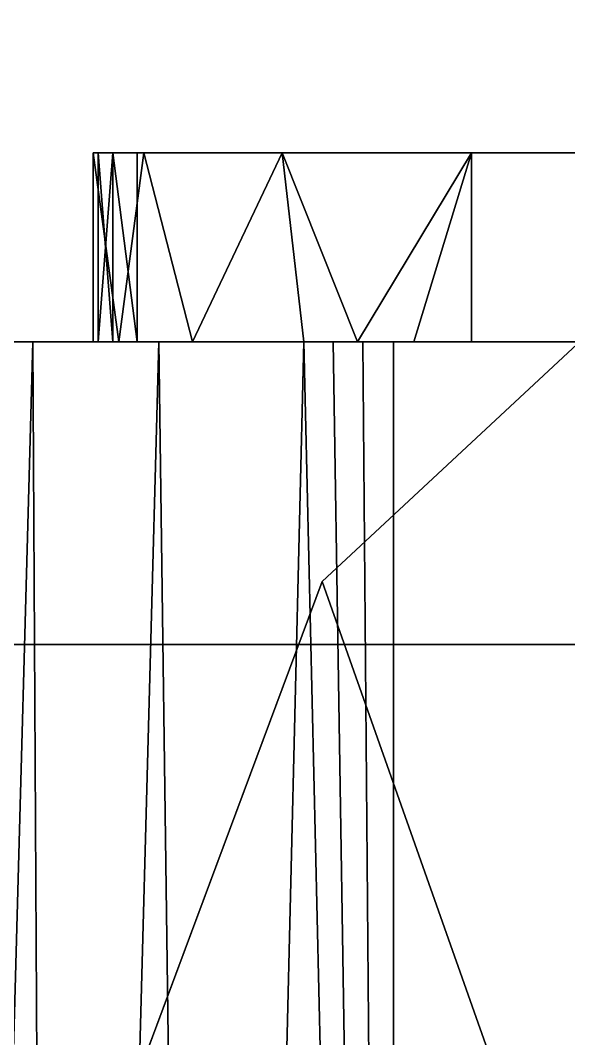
# Model space of a CAD drawing. Extents: x -80 to 3098, y -1530 to 80.
# Drawn here: x 25.798 to 27.247, y -563.041 to -560.35 of the extents above; entities that cross this region are included whole.
import ezdxf

# ---------------------------------------------------------------- set-up
doc = ezdxf.new("R2010")
doc.units = 0

# ---------------------------------------------------------------- blocks, each defined once
blk = doc.blocks.new('Kogan.alacena 2p torre.Lateral Izquierdo1', base_point=(0, 18, 480))
at = {"layer": 'blanco', "color": 0}
for points in [[(18, 18, 480), (18, 575, 480), (0, 575, 480), (0, 18, 480)], [(18, 575, 20), (18, 18, 20), (0, 18, 20), (0, 575, 20)]]:
    blk.add_3dface(points, dxfattribs=at)
at = {"layer": 'f-Grey Extreme Matt', "color": 0}
blk.add_3dface([(18, 18, 20), (18, 18, 480), (0, 18, 480), (0, 18, 20)], dxfattribs=at)
blk = doc.blocks.new('Kogan.alacena 2p torre.Lateral Izquierdo')
at = {"layer": 'Blanco'}
blk.add_blockref('Kogan.alacena 2p torre.Lateral Izquierdo1', (0, 18, 480), dxfattribs=at)
blk = doc.blocks.new('Kogan.alacena 2p torre.Door Std (doble) [1] (1)', base_point=(1.5, 0, 478.5))
at = {"layer": 'f-Grey Extreme Matt', "color": 0}
for points in [[(1.5, 18, 478.5), (1.5, 18), (379.5, 18), (379.5, 18, 478.5)], [(379.5, 0, 478.5), (1.5, 0, 478.5), (1.5, 18, 478.5), (379.5, 18, 478.5)], [(1.5, 18), (1.5, 0), (379.5, 0), (379.5, 18)]]:
    blk.add_3dface(points, dxfattribs=at)
blk = doc.blocks.new('Kogan.alacena 2p torre.Door Std (doble) [1]1', base_point=(42.45, 18.8, 330))
at = {"layer": 'ACCESSORY', "color": 0, "invisible_edges": 8}
for points in [[(6.0032, 19.3, 366.8618), (5.9901, 19.3, 366.7), (6.9901, 19.3, 365.7), (6.0032, 19.3, 366.8618)], [(6.0032, 19.3, 366.8618), (5.9901, 19.3, 366.7), (6.9901, 19.3, 365.7), (6.0032, 19.3, 366.8618)], [(6.124, 19.3, 366.2), (6.9901, 19.3, 365.7), (5.9901, 19.3, 366.7), (6.124, 19.3, 366.2)], [(6.124, 19.3, 366.2), (6.9901, 19.3, 365.7), (5.9901, 19.3, 366.7), (6.124, 19.3, 366.2)], [(5.9901, 19.3, 350.3), (6.0032, 19.3, 350.1382), (6.9901, 19.3, 351.3), (5.9901, 19.3, 350.3)], [(5.9901, 19.3, 350.3), (6.0032, 19.3, 350.1382), (6.9901, 19.3, 351.3), (5.9901, 19.3, 350.3)], [(5.9901, 19.3, 366.7), (6.0579, 18.8, 366.3379), (6.124, 19.3, 366.2), (5.9901, 19.3, 366.7)], [(5.9901, 19.3, 366.7), (6.0579, 18.8, 366.3379), (6.124, 19.3, 366.2), (5.9901, 19.3, 366.7)], [(5.9901, 19.3, 350.3), (6.124, 19.3, 350.8), (6.0579, 18.8, 350.6621), (5.9901, 19.3, 350.3)], [(5.9901, 19.3, 350.3), (6.124, 19.3, 350.8), (6.0579, 18.8, 350.6621), (5.9901, 19.3, 350.3)], [(5.9901, 18.8, 366.7), (6.0579, 18.8, 366.3379), (5.9901, 19.3, 366.7), (5.9901, 18.8, 366.7)], [(5.9901, 18.8, 366.7), (6.0579, 18.8, 366.3379), (5.9901, 19.3, 366.7), (5.9901, 18.8, 366.7)], [(5.9901, 18.8, 350.3), (5.9901, 19.3, 350.3), (6.0579, 18.8, 350.6621), (5.9901, 18.8, 350.3)], [(5.9901, 18.8, 350.3), (5.9901, 19.3, 350.3), (6.0579, 18.8, 350.6621), (5.9901, 18.8, 350.3)], [(6.0032, 19.3, 366.8618), (6.9901, 19.3, 365.7), (6.0424, 19.3, 367.0194), (6.0032, 19.3, 366.8618)], [(6.0032, 19.3, 366.8618), (6.9901, 19.3, 365.7), (6.0424, 19.3, 367.0194), (6.0032, 19.3, 366.8618)], [(6.0032, 19.3, 350.1382), (6.0424, 19.3, 349.9806), (6.9901, 19.3, 351.3), (6.0032, 19.3, 350.1382)], [(6.0032, 19.3, 350.1382), (6.0424, 19.3, 349.9806), (6.9901, 19.3, 351.3), (6.0032, 19.3, 350.1382)], [(6.0424, 19.3, 367.0194), (6.0424, 18.8, 367.0194), (6.0032, 19.3, 366.8618), (6.0424, 19.3, 367.0194)], [(6.0424, 19.3, 367.0194), (6.0424, 18.8, 367.0194), (6.0032, 19.3, 366.8618), (6.0424, 19.3, 367.0194)], [(6.0032, 18.8, 366.8618), (6.0032, 19.3, 366.8618), (6.0424, 18.8, 367.0194), (6.0032, 18.8, 366.8618)], [(6.0032, 18.8, 366.8618), (6.0032, 19.3, 366.8618), (6.0424, 18.8, 367.0194), (6.0032, 18.8, 366.8618)], [(6.0032, 18.8, 350.1382), (6.0424, 18.8, 349.9806), (6.0424, 19.3, 349.9806), (6.0032, 18.8, 350.1382)], [(6.0032, 18.8, 350.1382), (6.0424, 18.8, 349.9806), (6.0424, 19.3, 349.9806), (6.0032, 18.8, 350.1382)], [(6.0032, 19.3, 350.1382), (6.0032, 18.8, 350.1382), (6.0424, 19.3, 349.9806), (6.0032, 19.3, 350.1382)], [(6.0032, 19.3, 350.1382), (6.0032, 18.8, 350.1382), (6.0424, 19.3, 349.9806), (6.0032, 19.3, 350.1382)], [(6.1066, 19.3, 367.1686), (6.0424, 19.3, 367.0194), (6.9901, 19.3, 365.7), (6.1066, 19.3, 367.1686)], [(6.1066, 19.3, 367.1686), (6.0424, 19.3, 367.0194), (6.9901, 19.3, 365.7), (6.1066, 19.3, 367.1686)], [(6.0424, 19.3, 349.9806), (6.1066, 19.3, 349.8314), (6.9901, 19.3, 351.3), (6.0424, 19.3, 349.9806)], [(6.0424, 19.3, 349.9806), (6.1066, 19.3, 349.8314), (6.9901, 19.3, 351.3), (6.0424, 19.3, 349.9806)], [(6.1066, 19.3, 367.1686), (6.1066, 18.8, 367.1686), (6.0424, 19.3, 367.0194), (6.1066, 19.3, 367.1686)], [(6.1066, 19.3, 367.1686), (6.1066, 18.8, 367.1686), (6.0424, 19.3, 367.0194), (6.1066, 19.3, 367.1686)], [(6.1066, 18.8, 367.1686), (6.0424, 18.8, 367.0194), (6.0424, 19.3, 367.0194), (6.1066, 18.8, 367.1686)], [(6.1066, 18.8, 367.1686), (6.0424, 18.8, 367.0194), (6.0424, 19.3, 367.0194), (6.1066, 18.8, 367.1686)], [(6.2523, 18.8, 366.0249), (6.124, 19.3, 366.2), (6.0579, 18.8, 366.3379), (6.2523, 18.8, 366.0249)], [(6.2523, 18.8, 366.0249), (6.124, 19.3, 366.2), (6.0579, 18.8, 366.3379), (6.2523, 18.8, 366.0249)], [(6.0579, 18.8, 350.6621), (6.124, 19.3, 350.8), (6.2523, 18.8, 350.9751), (6.0579, 18.8, 350.6621)], [(6.0579, 18.8, 350.6621), (6.124, 19.3, 350.8), (6.2523, 18.8, 350.9751), (6.0579, 18.8, 350.6621)], [(9.7293, 19.3, 371.9325), (6.1066, 19.3, 367.1686), (6.9901, 19.3, 365.7), (9.7293, 19.3, 371.9325)], [(9.7293, 19.3, 371.9325), (6.1066, 19.3, 367.1686), (6.9901, 19.3, 365.7), (9.7293, 19.3, 371.9325)], [(6.1066, 19.3, 349.8314), (9.7293, 19.3, 345.0675), (6.9901, 19.3, 351.3), (6.1066, 19.3, 349.8314)], [(6.1066, 19.3, 349.8314), (9.7293, 19.3, 345.0675), (6.9901, 19.3, 351.3), (6.1066, 19.3, 349.8314)], [(6.4901, 19.3, 365.834), (6.9901, 19.3, 365.7), (6.124, 19.3, 366.2), (6.4901, 19.3, 365.834)], [(6.4901, 19.3, 365.834), (6.9901, 19.3, 365.7), (6.124, 19.3, 366.2), (6.4901, 19.3, 365.834)], [(6.124, 19.3, 366.2), (6.2523, 18.8, 366.0249), (6.4901, 19.3, 365.834), (6.124, 19.3, 366.2)], [(6.124, 19.3, 366.2), (6.2523, 18.8, 366.0249), (6.4901, 19.3, 365.834), (6.124, 19.3, 366.2)], [(6.4901, 19.3, 351.166), (6.2523, 18.8, 350.9751), (6.124, 19.3, 350.8), (6.4901, 19.3, 351.166)], [(6.4901, 19.3, 351.166), (6.2523, 18.8, 350.9751), (6.124, 19.3, 350.8), (6.4901, 19.3, 351.166)], [(6.2523, 18.8, 366.0249), (6.5469, 18.8, 365.8035), (6.4901, 19.3, 365.834), (6.2523, 18.8, 366.0249)], [(6.2523, 18.8, 366.0249), (6.5469, 18.8, 365.8035), (6.4901, 19.3, 365.834), (6.2523, 18.8, 366.0249)], [(6.5469, 18.8, 351.1965), (6.2523, 18.8, 350.9751), (6.4901, 19.3, 351.166), (6.5469, 18.8, 351.1965)], [(6.5469, 18.8, 351.1965), (6.2523, 18.8, 350.9751), (6.4901, 19.3, 351.166), (6.5469, 18.8, 351.1965)], [(6.4901, 19.3, 365.834), (6.6887, 18.8, 365.7465), (6.9901, 19.3, 365.7), (6.4901, 19.3, 365.834)], [(6.4901, 19.3, 365.834), (6.6887, 18.8, 365.7465), (6.9901, 19.3, 365.7), (6.4901, 19.3, 365.834)], [(6.9901, 19.3, 351.3), (6.6887, 18.8, 351.2535), (6.4901, 19.3, 351.166), (6.9901, 19.3, 351.3)], [(6.9901, 19.3, 351.3), (6.6887, 18.8, 351.2535), (6.4901, 19.3, 351.166), (6.9901, 19.3, 351.3)], [(6.5469, 18.8, 365.8035), (6.6887, 18.8, 365.7465), (6.4901, 19.3, 365.834), (6.5469, 18.8, 365.8035)], [(6.5469, 18.8, 365.8035), (6.6887, 18.8, 365.7465), (6.4901, 19.3, 365.834), (6.5469, 18.8, 365.8035)], [(6.6887, 18.8, 351.2535), (6.5469, 18.8, 351.1965), (6.4901, 19.3, 351.166), (6.6887, 18.8, 351.2535)], [(6.6887, 18.8, 351.2535), (6.5469, 18.8, 351.1965), (6.4901, 19.3, 351.166), (6.6887, 18.8, 351.2535)], [(6.6887, 18.8, 365.7465), (6.8376, 18.8, 365.7117), (6.9901, 19.3, 365.7), (6.6887, 18.8, 365.7465)], [(6.6887, 18.8, 365.7465), (6.8376, 18.8, 365.7117), (6.9901, 19.3, 365.7), (6.6887, 18.8, 365.7465)], [(6.8376, 18.8, 351.2883), (6.6887, 18.8, 351.2535), (6.9901, 19.3, 351.3), (6.8376, 18.8, 351.2883)], [(6.8376, 18.8, 351.2883), (6.6887, 18.8, 351.2535), (6.9901, 19.3, 351.3), (6.8376, 18.8, 351.2883)], [(6.8376, 18.8, 365.7117), (6.9901, 18.8, 365.7), (6.9901, 19.3, 365.7), (6.8376, 18.8, 365.7117)], [(6.8376, 18.8, 365.7117), (6.9901, 18.8, 365.7), (6.9901, 19.3, 365.7), (6.8376, 18.8, 365.7117)], [(6.9901, 18.8, 351.3), (6.8376, 18.8, 351.2883), (6.9901, 19.3, 351.3), (6.9901, 18.8, 351.3)], [(6.9901, 18.8, 351.3), (6.8376, 18.8, 351.2883), (6.9901, 19.3, 351.3), (6.9901, 18.8, 351.3)], [(17.7012, 19.3, 365.7), (9.7293, 19.3, 371.9325), (6.9901, 19.3, 365.7), (17.7012, 19.3, 365.7)], [(17.7012, 19.3, 365.7), (9.7293, 19.3, 371.9325), (6.9901, 19.3, 365.7), (17.7012, 19.3, 365.7)], [(17.7012, 19.3, 351.3), (6.9901, 19.3, 351.3), (9.7293, 19.3, 345.0675), (17.7012, 19.3, 351.3)], [(17.7012, 19.3, 351.3), (6.9901, 19.3, 351.3), (9.7293, 19.3, 345.0675), (17.7012, 19.3, 351.3)], [(6.5959, 18.1672, 362.15), (7.6064, 19.1075, 362.15), (8.195, 13.6366, 362.15), (6.5959, 18.1672, 362.15)], [(6.5959, 18.1672, 362.15), (7.6064, 19.1075, 362.15), (8.195, 13.6366, 362.15), (6.5959, 18.1672, 362.15)], [(7.6064, 19.1075, 354.85), (6.5959, 18.1672, 354.85), (8.195, 13.6366, 354.85), (7.6064, 19.1075, 354.85)], [(7.6064, 19.1075, 354.85), (6.5959, 18.1672, 354.85), (8.195, 13.6366, 354.85), (7.6064, 19.1075, 354.85)], [(7.6064, 19.1075, 354.85), (6.5959, 18.1672, 362.15), (6.5959, 18.1672, 354.85), (7.6064, 19.1075, 354.85)], [(7.6064, 19.1075, 354.85), (6.5959, 18.1672, 362.15), (6.5959, 18.1672, 354.85), (7.6064, 19.1075, 354.85)], [(7.6064, 19.1075, 354.85), (7.6064, 19.1075, 362.15), (6.5959, 18.1672, 362.15), (7.6064, 19.1075, 354.85)], [(7.6064, 19.1075, 354.85), (7.6064, 19.1075, 362.15), (6.5959, 18.1672, 362.15), (7.6064, 19.1075, 354.85)], [(7.838, 18.8, 365.7), (5.55, 18.8, 363.0431), (7.838, 18.8, 351.3), (7.838, 18.8, 365.7)], [(7.838, 18.8, 365.7), (5.55, 18.8, 363.0431), (7.838, 18.8, 351.3), (7.838, 18.8, 365.7)], [(5.8306, 18.8, 363.9814), (5.55, 18.8, 363.0431), (7.838, 18.8, 365.7), (5.8306, 18.8, 363.9814)], [(5.8306, 18.8, 363.9814), (5.55, 18.8, 363.0431), (7.838, 18.8, 365.7), (5.8306, 18.8, 363.9814)], [(5.55, 18.8, 363.0431), (5.55, 18.8, 353.9569), (7.838, 18.8, 351.3), (5.55, 18.8, 363.0431)], [(5.55, 18.8, 363.0431), (5.55, 18.8, 353.9569), (7.838, 18.8, 351.3), (5.55, 18.8, 363.0431)], [(5.55, 18.8, 353.9569), (5.8306, 18.8, 353.0186), (7.838, 18.8, 351.3), (5.55, 18.8, 353.9569)], [(5.55, 18.8, 353.9569), (5.8306, 18.8, 353.0186), (7.838, 18.8, 351.3), (5.55, 18.8, 353.9569)], [(5.55, 8.6, 363.0431), (5.8306, 18.8, 363.9814), (5.889, 8.6, 364.1553), (5.55, 8.6, 363.0431)], [(5.55, 8.6, 363.0431), (5.8306, 18.8, 363.9814), (5.889, 8.6, 364.1553), (5.55, 8.6, 363.0431)], [(5.55, 8.6, 353.9569), (5.889, 8.6, 352.8447), (5.8306, 18.8, 353.0186), (5.55, 8.6, 353.9569)], [(5.55, 8.6, 353.9569), (5.889, 8.6, 352.8447), (5.8306, 18.8, 353.0186), (5.55, 8.6, 353.9569)], [(5.55, 8.6, 363.0431), (5.55, 18.8, 363.0431), (5.8306, 18.8, 363.9814), (5.55, 8.6, 363.0431)], [(5.55, 8.6, 363.0431), (5.55, 18.8, 363.0431), (5.8306, 18.8, 363.9814), (5.55, 8.6, 363.0431)], [(5.55, 18.8, 353.9569), (5.55, 8.6, 353.9569), (5.8306, 18.8, 353.0186), (5.55, 18.8, 353.9569)], [(5.55, 18.8, 353.9569), (5.55, 8.6, 353.9569), (5.8306, 18.8, 353.0186), (5.55, 18.8, 353.9569)], [(6.1633, 18.8, 364.9025), (5.8306, 18.8, 363.9814), (7.838, 18.8, 365.7), (6.1633, 18.8, 364.9025)], [(6.1633, 18.8, 364.9025), (5.8306, 18.8, 363.9814), (7.838, 18.8, 365.7), (6.1633, 18.8, 364.9025)], [(6.1633, 18.8, 352.0975), (7.838, 18.8, 351.3), (5.8306, 18.8, 353.0186), (6.1633, 18.8, 352.0975)], [(6.1633, 18.8, 352.0975), (7.838, 18.8, 351.3), (5.8306, 18.8, 353.0186), (6.1633, 18.8, 352.0975)], [(5.8306, 18.8, 363.9814), (6.1633, 18.8, 364.9025), (5.889, 8.6, 364.1553), (5.8306, 18.8, 363.9814)], [(5.8306, 18.8, 363.9814), (6.1633, 18.8, 364.9025), (5.889, 8.6, 364.1553), (5.8306, 18.8, 363.9814)], [(5.8306, 18.8, 353.0186), (5.889, 8.6, 352.8447), (6.1633, 18.8, 352.0975), (5.8306, 18.8, 353.0186)], [(5.8306, 18.8, 353.0186), (5.889, 8.6, 352.8447), (6.1633, 18.8, 352.0975), (5.8306, 18.8, 353.0186)], [(5.889, 8.6, 364.1553), (6.1633, 18.8, 364.9025), (6.3011, 8.6, 365.2425), (5.889, 8.6, 364.1553)], [(5.889, 8.6, 364.1553), (6.1633, 18.8, 364.9025), (6.3011, 8.6, 365.2425), (5.889, 8.6, 364.1553)], [(6.3011, 8.6, 351.7575), (6.1633, 18.8, 352.0975), (5.889, 8.6, 352.8447), (6.3011, 8.6, 351.7575)], [(6.3011, 8.6, 351.7575), (6.1633, 18.8, 352.0975), (5.889, 8.6, 352.8447), (6.3011, 8.6, 351.7575)], [(5.9901, 18.8, 366.7), (6.0032, 18.8, 366.8618), (6.7844, 18.8, 366.3), (5.9901, 18.8, 366.7)], [(5.9901, 18.8, 366.7), (6.0032, 18.8, 366.8618), (6.7844, 18.8, 366.3), (5.9901, 18.8, 366.7)], [(6.0579, 18.8, 366.3379), (5.9901, 18.8, 366.7), (6.7844, 18.8, 366.3), (6.0579, 18.8, 366.3379)], [(6.0579, 18.8, 366.3379), (5.9901, 18.8, 366.7), (6.7844, 18.8, 366.3), (6.0579, 18.8, 366.3379)], [(6.7844, 18.8, 350.7), (5.9901, 18.8, 350.3), (6.0579, 18.8, 350.6621), (6.7844, 18.8, 350.7)], [(6.7844, 18.8, 350.7), (5.9901, 18.8, 350.3), (6.0579, 18.8, 350.6621), (6.7844, 18.8, 350.7)], [(6.0032, 18.8, 350.1382), (5.9901, 18.8, 350.3), (6.7844, 18.8, 350.7), (6.0032, 18.8, 350.1382)], [(6.0032, 18.8, 350.1382), (5.9901, 18.8, 350.3), (6.7844, 18.8, 350.7), (6.0032, 18.8, 350.1382)], [(6.0032, 18.8, 366.8618), (6.0424, 18.8, 367.0194), (6.7844, 18.8, 366.3), (6.0032, 18.8, 366.8618)], [(6.0032, 18.8, 366.8618), (6.0424, 18.8, 367.0194), (6.7844, 18.8, 366.3), (6.0032, 18.8, 366.8618)], [(6.0424, 18.8, 349.9806), (6.0032, 18.8, 350.1382), (6.7844, 18.8, 350.7), (6.0424, 18.8, 349.9806)], [(6.0424, 18.8, 349.9806), (6.0032, 18.8, 350.1382), (6.7844, 18.8, 350.7), (6.0424, 18.8, 349.9806)], [(6.0424, 18.8, 367.0194), (6.1066, 18.8, 367.1686), (6.7844, 18.8, 366.3), (6.0424, 18.8, 367.0194)], [(6.0424, 18.8, 367.0194), (6.1066, 18.8, 367.1686), (6.7844, 18.8, 366.3), (6.0424, 18.8, 367.0194)], [(6.1066, 18.8, 349.8314), (6.0424, 18.8, 349.9806), (6.7844, 18.8, 350.7), (6.1066, 18.8, 349.8314)], [(6.1066, 18.8, 349.8314), (6.0424, 18.8, 349.9806), (6.7844, 18.8, 350.7), (6.1066, 18.8, 349.8314)], [(6.7035, 18.8, 366.1353), (6.0579, 18.8, 366.3379), (6.7844, 18.8, 366.3), (6.7035, 18.8, 366.1353)], [(6.7035, 18.8, 366.1353), (6.0579, 18.8, 366.3379), (6.7844, 18.8, 366.3), (6.7035, 18.8, 366.1353)], [(6.7035, 18.8, 350.8647), (6.7844, 18.8, 350.7), (6.0579, 18.8, 350.6621), (6.7035, 18.8, 350.8647)], [(6.7035, 18.8, 350.8647), (6.7844, 18.8, 350.7), (6.0579, 18.8, 350.6621), (6.7035, 18.8, 350.8647)], [(6.0579, 18.8, 366.3379), (6.7035, 18.8, 366.1353), (6.2523, 18.8, 366.0249), (6.0579, 18.8, 366.3379)], [(6.0579, 18.8, 366.3379), (6.7035, 18.8, 366.1353), (6.2523, 18.8, 366.0249), (6.0579, 18.8, 366.3379)], [(6.2523, 18.8, 350.9751), (6.7035, 18.8, 350.8647), (6.0579, 18.8, 350.6621), (6.2523, 18.8, 350.9751)], [(6.2523, 18.8, 350.9751), (6.7035, 18.8, 350.8647), (6.0579, 18.8, 350.6621), (6.2523, 18.8, 350.9751)], [(9.7293, 18.8, 371.9325), (10.9959, 18.8, 367.9), (6.1066, 18.8, 367.1686), (9.7293, 18.8, 371.9325)], [(9.7293, 18.8, 371.9325), (10.9959, 18.8, 367.9), (6.1066, 18.8, 367.1686), (9.7293, 18.8, 371.9325)], [(6.7844, 18.8, 366.3), (6.1066, 18.8, 367.1686), (10.9959, 18.8, 367.9), (6.7844, 18.8, 366.3)], [(6.7844, 18.8, 366.3), (6.1066, 18.8, 367.1686), (10.9959, 18.8, 367.9), (6.7844, 18.8, 366.3)], [(10.9959, 18.8, 349.1), (6.1066, 18.8, 349.8314), (6.7844, 18.8, 350.7), (10.9959, 18.8, 349.1)], [(10.9959, 18.8, 349.1), (6.1066, 18.8, 349.8314), (6.7844, 18.8, 350.7), (10.9959, 18.8, 349.1)], [(6.1066, 18.8, 349.8314), (10.9959, 18.8, 349.1), (9.7293, 18.8, 345.0675), (6.1066, 18.8, 349.8314)], [(6.1066, 18.8, 349.8314), (10.9959, 18.8, 349.1), (9.7293, 18.8, 345.0675), (6.1066, 18.8, 349.8314)], [(6.9901, 18.8, 365.7), (6.1633, 18.8, 364.9025), (7.838, 18.8, 365.7), (6.9901, 18.8, 365.7)], [(6.9901, 18.8, 365.7), (6.1633, 18.8, 364.9025), (7.838, 18.8, 365.7), (6.9901, 18.8, 365.7)], [(6.9901, 18.8, 351.3), (7.838, 18.8, 351.3), (6.1633, 18.8, 352.0975), (6.9901, 18.8, 351.3)], [(6.9901, 18.8, 351.3), (7.838, 18.8, 351.3), (6.1633, 18.8, 352.0975), (6.9901, 18.8, 351.3)], [(6.9901, 18.8, 365.7), (6.8376, 18.8, 365.7117), (6.1633, 18.8, 364.9025), (6.9901, 18.8, 365.7)], [(6.9901, 18.8, 365.7), (6.8376, 18.8, 365.7117), (6.1633, 18.8, 364.9025), (6.9901, 18.8, 365.7)], [(6.8376, 18.8, 351.2883), (6.9901, 18.8, 351.3), (6.1633, 18.8, 352.0975), (6.8376, 18.8, 351.2883)], [(6.8376, 18.8, 351.2883), (6.9901, 18.8, 351.3), (6.1633, 18.8, 352.0975), (6.8376, 18.8, 351.2883)], [(6.8376, 18.8, 365.7117), (6.6887, 18.8, 365.7465), (6.1633, 18.8, 364.9025), (6.8376, 18.8, 365.7117)], [(6.8376, 18.8, 365.7117), (6.6887, 18.8, 365.7465), (6.1633, 18.8, 364.9025), (6.8376, 18.8, 365.7117)], [(6.6887, 18.8, 365.7465), (6.5469, 18.8, 365.8035), (6.1633, 18.8, 364.9025), (6.6887, 18.8, 365.7465)], [(6.6887, 18.8, 365.7465), (6.5469, 18.8, 365.8035), (6.1633, 18.8, 364.9025), (6.6887, 18.8, 365.7465)], [(6.5469, 18.8, 365.8035), (6.3011, 8.6, 365.2425), (6.1633, 18.8, 364.9025), (6.5469, 18.8, 365.8035)], [(6.5469, 18.8, 365.8035), (6.3011, 8.6, 365.2425), (6.1633, 18.8, 364.9025), (6.5469, 18.8, 365.8035)], [(6.5469, 18.8, 351.1965), (6.1633, 18.8, 352.0975), (6.3011, 8.6, 351.7575), (6.5469, 18.8, 351.1965)], [(6.5469, 18.8, 351.1965), (6.1633, 18.8, 352.0975), (6.3011, 8.6, 351.7575), (6.5469, 18.8, 351.1965)], [(6.6244, 18.8, 365.9699), (6.2523, 18.8, 366.0249), (6.7035, 18.8, 366.1353), (6.6244, 18.8, 365.9699)], [(6.6244, 18.8, 365.9699), (6.2523, 18.8, 366.0249), (6.7035, 18.8, 366.1353), (6.6244, 18.8, 365.9699)], [(6.6244, 18.8, 351.0301), (6.7035, 18.8, 350.8647), (6.2523, 18.8, 350.9751), (6.6244, 18.8, 351.0301)], [(6.6244, 18.8, 351.0301), (6.7035, 18.8, 350.8647), (6.2523, 18.8, 350.9751), (6.6244, 18.8, 351.0301)], [(6.5469, 18.8, 365.8035), (6.2523, 18.8, 366.0249), (6.6244, 18.8, 365.9699), (6.5469, 18.8, 365.8035)], [(6.5469, 18.8, 365.8035), (6.2523, 18.8, 366.0249), (6.6244, 18.8, 365.9699), (6.5469, 18.8, 365.8035)], [(6.5469, 18.8, 351.1965), (6.6244, 18.8, 351.0301), (6.2523, 18.8, 350.9751), (6.5469, 18.8, 351.1965)], [(6.5469, 18.8, 351.1965), (6.6244, 18.8, 351.0301), (6.2523, 18.8, 350.9751), (6.5469, 18.8, 351.1965)], [(6.3011, 8.6, 365.2425), (6.5469, 18.8, 365.8035), (6.7844, 8.6, 366.3), (6.3011, 8.6, 365.2425)], [(6.3011, 8.6, 365.2425), (6.5469, 18.8, 365.8035), (6.7844, 8.6, 366.3), (6.3011, 8.6, 365.2425)], [(6.7844, 8.6, 350.7), (6.5469, 18.8, 351.1965), (6.3011, 8.6, 351.7575), (6.7844, 8.6, 350.7)], [(6.7844, 8.6, 350.7), (6.5469, 18.8, 351.1965), (6.3011, 8.6, 351.7575), (6.7844, 8.6, 350.7)], [(6.5469, 18.8, 365.8035), (6.6244, 18.8, 365.9699), (6.7844, 8.6, 366.3), (6.5469, 18.8, 365.8035)], [(6.5469, 18.8, 365.8035), (6.6244, 18.8, 365.9699), (6.7844, 8.6, 366.3), (6.5469, 18.8, 365.8035)], [(6.6244, 18.8, 351.0301), (6.5469, 18.8, 351.1965), (6.7844, 8.6, 350.7), (6.6244, 18.8, 351.0301)], [(6.6244, 18.8, 351.0301), (6.5469, 18.8, 351.1965), (6.7844, 8.6, 350.7), (6.6244, 18.8, 351.0301)], [(6.6244, 18.8, 365.9699), (6.7035, 18.8, 366.1353), (6.7844, 8.6, 366.3), (6.6244, 18.8, 365.9699)], [(6.6244, 18.8, 365.9699), (6.7035, 18.8, 366.1353), (6.7844, 8.6, 366.3), (6.6244, 18.8, 365.9699)], [(6.7035, 18.8, 350.8647), (6.6244, 18.8, 351.0301), (6.7844, 8.6, 350.7), (6.7035, 18.8, 350.8647)], [(6.7035, 18.8, 350.8647), (6.6244, 18.8, 351.0301), (6.7844, 8.6, 350.7), (6.7035, 18.8, 350.8647)], [(6.7844, 18.8, 366.3), (6.7844, 8.6, 366.3), (6.7035, 18.8, 366.1353), (6.7844, 18.8, 366.3)], [(6.7844, 18.8, 366.3), (6.7844, 8.6, 366.3), (6.7035, 18.8, 366.1353), (6.7844, 18.8, 366.3)], [(6.7844, 18.8, 350.7), (6.7035, 18.8, 350.8647), (6.7844, 8.6, 350.7), (6.7844, 18.8, 350.7)], [(6.7844, 18.8, 350.7), (6.7035, 18.8, 350.8647), (6.7844, 8.6, 350.7), (6.7844, 18.8, 350.7)], [(10.9959, 18.8, 366.3), (6.7844, 18.8, 366.3), (10.9959, 18.8, 367.9), (10.9959, 18.8, 366.3)], [(10.9959, 18.8, 366.3), (6.7844, 18.8, 366.3), (10.9959, 18.8, 367.9), (10.9959, 18.8, 366.3)], [(10.9959, 18.8, 349.1), (6.7844, 18.8, 350.7), (10.9959, 18.8, 350.7), (10.9959, 18.8, 349.1)], [(10.9959, 18.8, 349.1), (6.7844, 18.8, 350.7), (10.9959, 18.8, 350.7), (10.9959, 18.8, 349.1)], [(6.1134, 16.8739, 362.15), (6.5959, 18.1672, 362.15), (8.195, 13.6366, 362.15), (6.1134, 16.8739, 362.15)], [(6.1134, 16.8739, 362.15), (6.5959, 18.1672, 362.15), (8.195, 13.6366, 362.15), (6.1134, 16.8739, 362.15)], [(6.5959, 18.1672, 354.85), (6.1134, 16.8739, 354.85), (8.195, 13.6366, 354.85), (6.5959, 18.1672, 354.85)], [(6.5959, 18.1672, 354.85), (6.1134, 16.8739, 354.85), (8.195, 13.6366, 354.85), (6.5959, 18.1672, 354.85)]]:
    blk.add_3dface(points, dxfattribs=at)
at = {"layer": 'ACCESSORY', "color": 0}
for points in [[(6.4901, 19.3, 351.166), (6.124, 19.3, 350.8), (5.9901, 19.3, 350.3), (6.9901, 19.3, 351.3)], [(6.4901, 19.3, 351.166), (6.124, 19.3, 350.8), (5.9901, 19.3, 350.3), (6.9901, 19.3, 351.3)], [(6.0032, 18.8, 366.8618), (5.9901, 18.8, 366.7), (5.9901, 19.3, 366.7), (6.0032, 19.3, 366.8618)], [(6.0032, 18.8, 366.8618), (5.9901, 18.8, 366.7), (5.9901, 19.3, 366.7), (6.0032, 19.3, 366.8618)], [(6.0032, 19.3, 350.1382), (5.9901, 19.3, 350.3), (5.9901, 18.8, 350.3), (6.0032, 18.8, 350.1382)], [(6.0032, 19.3, 350.1382), (5.9901, 19.3, 350.3), (5.9901, 18.8, 350.3), (6.0032, 18.8, 350.1382)], [(6.1066, 19.3, 349.8314), (6.0424, 19.3, 349.9806), (6.0424, 18.8, 349.9806), (6.1066, 18.8, 349.8314)], [(6.1066, 19.3, 349.8314), (6.0424, 19.3, 349.9806), (6.0424, 18.8, 349.9806), (6.1066, 18.8, 349.8314)], [(6.1066, 18.8, 367.1686), (6.1066, 19.3, 367.1686), (9.7293, 19.3, 371.9325), (9.7293, 18.8, 371.9325)], [(6.1066, 18.8, 367.1686), (6.1066, 19.3, 367.1686), (9.7293, 19.3, 371.9325), (9.7293, 18.8, 371.9325)], [(9.7293, 18.8, 345.0675), (9.7293, 19.3, 345.0675), (6.1066, 19.3, 349.8314), (6.1066, 18.8, 349.8314)], [(9.7293, 18.8, 345.0675), (9.7293, 19.3, 345.0675), (6.1066, 19.3, 349.8314), (6.1066, 18.8, 349.8314)], [(6.9901, 19.3, 365.7), (6.9901, 18.8, 365.7), (7.838, 18.8, 365.7), (17.7012, 19.3, 365.7)], [(6.9901, 19.3, 365.7), (6.9901, 18.8, 365.7), (7.838, 18.8, 365.7), (17.7012, 19.3, 365.7)], [(7.838, 18.8, 351.3), (6.9901, 18.8, 351.3), (6.9901, 19.3, 351.3), (17.7012, 19.3, 351.3)], [(7.838, 18.8, 351.3), (6.9901, 18.8, 351.3), (6.9901, 19.3, 351.3), (17.7012, 19.3, 351.3)], [(6.1633, 18.8, 352.0975), (6.5469, 18.8, 351.1965), (6.6887, 18.8, 351.2535), (6.8376, 18.8, 351.2883)], [(6.1633, 18.8, 352.0975), (6.5469, 18.8, 351.1965), (6.6887, 18.8, 351.2535), (6.8376, 18.8, 351.2883)], [(10.9959, 8.6, 366.3), (6.7844, 8.6, 366.3), (6.7844, 18.8, 366.3), (10.9959, 18.8, 366.3)], [(10.9959, 8.6, 366.3), (6.7844, 8.6, 366.3), (6.7844, 18.8, 366.3), (10.9959, 18.8, 366.3)], [(6.7844, 18.8, 350.7), (6.7844, 8.6, 350.7), (10.9959, 8.6, 350.7), (10.9959, 18.8, 350.7)], [(6.7844, 18.8, 350.7), (6.7844, 8.6, 350.7), (10.9959, 8.6, 350.7), (10.9959, 18.8, 350.7)], [(6.5959, 18.1672, 354.85), (6.5959, 18.1672, 362.15), (6.1134, 16.8739, 362.15), (6.1134, 16.8739, 354.85)], [(6.5959, 18.1672, 354.85), (6.5959, 18.1672, 362.15), (6.1134, 16.8739, 362.15), (6.1134, 16.8739, 354.85)]]:
    blk.add_3dface(points, dxfattribs=at)
blk = doc.blocks.new('Kogan.alacena 2p torre.Door Std (doble) [1]2', base_point=(42.45, 18.8, 91.5))
at = {"layer": 'ACCESSORY', "color": 0, "invisible_edges": 8}
for points in [[(6.0032, 19.3, 128.3618), (5.9901, 19.3, 128.2), (6.9901, 19.3, 127.2), (6.0032, 19.3, 128.3618)], [(6.0032, 19.3, 128.3618), (5.9901, 19.3, 128.2), (6.9901, 19.3, 127.2), (6.0032, 19.3, 128.3618)], [(6.124, 19.3, 127.7), (6.9901, 19.3, 127.2), (5.9901, 19.3, 128.2), (6.124, 19.3, 127.7)], [(6.124, 19.3, 127.7), (6.9901, 19.3, 127.2), (5.9901, 19.3, 128.2), (6.124, 19.3, 127.7)], [(5.9901, 19.3, 111.8), (6.0032, 19.3, 111.6382), (6.9901, 19.3, 112.8), (5.9901, 19.3, 111.8)], [(5.9901, 19.3, 111.8), (6.0032, 19.3, 111.6382), (6.9901, 19.3, 112.8), (5.9901, 19.3, 111.8)], [(5.9901, 19.3, 128.2), (6.0579, 18.8, 127.8379), (6.124, 19.3, 127.7), (5.9901, 19.3, 128.2)], [(5.9901, 19.3, 128.2), (6.0579, 18.8, 127.8379), (6.124, 19.3, 127.7), (5.9901, 19.3, 128.2)], [(5.9901, 19.3, 111.8), (6.124, 19.3, 112.3), (6.0579, 18.8, 112.1621), (5.9901, 19.3, 111.8)], [(5.9901, 19.3, 111.8), (6.124, 19.3, 112.3), (6.0579, 18.8, 112.1621), (5.9901, 19.3, 111.8)], [(5.9901, 18.8, 128.2), (6.0579, 18.8, 127.8379), (5.9901, 19.3, 128.2), (5.9901, 18.8, 128.2)], [(5.9901, 18.8, 128.2), (6.0579, 18.8, 127.8379), (5.9901, 19.3, 128.2), (5.9901, 18.8, 128.2)], [(5.9901, 18.8, 111.8), (5.9901, 19.3, 111.8), (6.0579, 18.8, 112.1621), (5.9901, 18.8, 111.8)], [(5.9901, 18.8, 111.8), (5.9901, 19.3, 111.8), (6.0579, 18.8, 112.1621), (5.9901, 18.8, 111.8)], [(6.0032, 19.3, 128.3618), (6.9901, 19.3, 127.2), (6.0424, 19.3, 128.5194), (6.0032, 19.3, 128.3618)], [(6.0032, 19.3, 128.3618), (6.9901, 19.3, 127.2), (6.0424, 19.3, 128.5194), (6.0032, 19.3, 128.3618)], [(6.0032, 19.3, 111.6382), (6.0424, 19.3, 111.4806), (6.9901, 19.3, 112.8), (6.0032, 19.3, 111.6382)], [(6.0032, 19.3, 111.6382), (6.0424, 19.3, 111.4806), (6.9901, 19.3, 112.8), (6.0032, 19.3, 111.6382)], [(6.0424, 19.3, 128.5194), (6.0424, 18.8, 128.5194), (6.0032, 19.3, 128.3618), (6.0424, 19.3, 128.5194)], [(6.0424, 19.3, 128.5194), (6.0424, 18.8, 128.5194), (6.0032, 19.3, 128.3618), (6.0424, 19.3, 128.5194)], [(6.0032, 18.8, 128.3618), (6.0032, 19.3, 128.3618), (6.0424, 18.8, 128.5194), (6.0032, 18.8, 128.3618)], [(6.0032, 18.8, 128.3618), (6.0032, 19.3, 128.3618), (6.0424, 18.8, 128.5194), (6.0032, 18.8, 128.3618)], [(6.0032, 18.8, 111.6382), (6.0424, 18.8, 111.4806), (6.0424, 19.3, 111.4806), (6.0032, 18.8, 111.6382)], [(6.0032, 18.8, 111.6382), (6.0424, 18.8, 111.4806), (6.0424, 19.3, 111.4806), (6.0032, 18.8, 111.6382)], [(6.0032, 19.3, 111.6382), (6.0032, 18.8, 111.6382), (6.0424, 19.3, 111.4806), (6.0032, 19.3, 111.6382)], [(6.0032, 19.3, 111.6382), (6.0032, 18.8, 111.6382), (6.0424, 19.3, 111.4806), (6.0032, 19.3, 111.6382)], [(6.1066, 19.3, 128.6686), (6.0424, 19.3, 128.5194), (6.9901, 19.3, 127.2), (6.1066, 19.3, 128.6686)], [(6.1066, 19.3, 128.6686), (6.0424, 19.3, 128.5194), (6.9901, 19.3, 127.2), (6.1066, 19.3, 128.6686)], [(6.0424, 19.3, 111.4806), (6.1066, 19.3, 111.3314), (6.9901, 19.3, 112.8), (6.0424, 19.3, 111.4806)], [(6.0424, 19.3, 111.4806), (6.1066, 19.3, 111.3314), (6.9901, 19.3, 112.8), (6.0424, 19.3, 111.4806)], [(6.1066, 19.3, 128.6686), (6.1066, 18.8, 128.6686), (6.0424, 19.3, 128.5194), (6.1066, 19.3, 128.6686)], [(6.1066, 19.3, 128.6686), (6.1066, 18.8, 128.6686), (6.0424, 19.3, 128.5194), (6.1066, 19.3, 128.6686)], [(6.1066, 18.8, 128.6686), (6.0424, 18.8, 128.5194), (6.0424, 19.3, 128.5194), (6.1066, 18.8, 128.6686)], [(6.1066, 18.8, 128.6686), (6.0424, 18.8, 128.5194), (6.0424, 19.3, 128.5194), (6.1066, 18.8, 128.6686)], [(6.2523, 18.8, 127.5249), (6.124, 19.3, 127.7), (6.0579, 18.8, 127.8379), (6.2523, 18.8, 127.5249)], [(6.2523, 18.8, 127.5249), (6.124, 19.3, 127.7), (6.0579, 18.8, 127.8379), (6.2523, 18.8, 127.5249)], [(6.0579, 18.8, 112.1621), (6.124, 19.3, 112.3), (6.2523, 18.8, 112.4751), (6.0579, 18.8, 112.1621)], [(6.0579, 18.8, 112.1621), (6.124, 19.3, 112.3), (6.2523, 18.8, 112.4751), (6.0579, 18.8, 112.1621)], [(9.7293, 19.3, 133.4325), (6.1066, 19.3, 128.6686), (6.9901, 19.3, 127.2), (9.7293, 19.3, 133.4325)], [(9.7293, 19.3, 133.4325), (6.1066, 19.3, 128.6686), (6.9901, 19.3, 127.2), (9.7293, 19.3, 133.4325)], [(6.1066, 19.3, 111.3314), (9.7293, 19.3, 106.5675), (6.9901, 19.3, 112.8), (6.1066, 19.3, 111.3314)], [(6.1066, 19.3, 111.3314), (9.7293, 19.3, 106.5675), (6.9901, 19.3, 112.8), (6.1066, 19.3, 111.3314)], [(6.4901, 19.3, 127.334), (6.9901, 19.3, 127.2), (6.124, 19.3, 127.7), (6.4901, 19.3, 127.334)], [(6.4901, 19.3, 127.334), (6.9901, 19.3, 127.2), (6.124, 19.3, 127.7), (6.4901, 19.3, 127.334)], [(6.124, 19.3, 127.7), (6.2523, 18.8, 127.5249), (6.4901, 19.3, 127.334), (6.124, 19.3, 127.7)], [(6.124, 19.3, 127.7), (6.2523, 18.8, 127.5249), (6.4901, 19.3, 127.334), (6.124, 19.3, 127.7)], [(6.4901, 19.3, 112.666), (6.2523, 18.8, 112.4751), (6.124, 19.3, 112.3), (6.4901, 19.3, 112.666)], [(6.4901, 19.3, 112.666), (6.2523, 18.8, 112.4751), (6.124, 19.3, 112.3), (6.4901, 19.3, 112.666)], [(6.2523, 18.8, 127.5249), (6.5469, 18.8, 127.3035), (6.4901, 19.3, 127.334), (6.2523, 18.8, 127.5249)], [(6.2523, 18.8, 127.5249), (6.5469, 18.8, 127.3035), (6.4901, 19.3, 127.334), (6.2523, 18.8, 127.5249)], [(6.5469, 18.8, 112.6965), (6.2523, 18.8, 112.4751), (6.4901, 19.3, 112.666), (6.5469, 18.8, 112.6965)], [(6.5469, 18.8, 112.6965), (6.2523, 18.8, 112.4751), (6.4901, 19.3, 112.666), (6.5469, 18.8, 112.6965)], [(6.4901, 19.3, 127.334), (6.6887, 18.8, 127.2465), (6.9901, 19.3, 127.2), (6.4901, 19.3, 127.334)], [(6.4901, 19.3, 127.334), (6.6887, 18.8, 127.2465), (6.9901, 19.3, 127.2), (6.4901, 19.3, 127.334)], [(6.9901, 19.3, 112.8), (6.6887, 18.8, 112.7535), (6.4901, 19.3, 112.666), (6.9901, 19.3, 112.8)], [(6.9901, 19.3, 112.8), (6.6887, 18.8, 112.7535), (6.4901, 19.3, 112.666), (6.9901, 19.3, 112.8)], [(6.5469, 18.8, 127.3035), (6.6887, 18.8, 127.2465), (6.4901, 19.3, 127.334), (6.5469, 18.8, 127.3035)], [(6.5469, 18.8, 127.3035), (6.6887, 18.8, 127.2465), (6.4901, 19.3, 127.334), (6.5469, 18.8, 127.3035)], [(6.6887, 18.8, 112.7535), (6.5469, 18.8, 112.6965), (6.4901, 19.3, 112.666), (6.6887, 18.8, 112.7535)], [(6.6887, 18.8, 112.7535), (6.5469, 18.8, 112.6965), (6.4901, 19.3, 112.666), (6.6887, 18.8, 112.7535)], [(6.6887, 18.8, 127.2465), (6.8376, 18.8, 127.2117), (6.9901, 19.3, 127.2), (6.6887, 18.8, 127.2465)], [(6.6887, 18.8, 127.2465), (6.8376, 18.8, 127.2117), (6.9901, 19.3, 127.2), (6.6887, 18.8, 127.2465)], [(6.8376, 18.8, 112.7883), (6.6887, 18.8, 112.7535), (6.9901, 19.3, 112.8), (6.8376, 18.8, 112.7883)], [(6.8376, 18.8, 112.7883), (6.6887, 18.8, 112.7535), (6.9901, 19.3, 112.8), (6.8376, 18.8, 112.7883)], [(6.8376, 18.8, 127.2117), (6.9901, 18.8, 127.2), (6.9901, 19.3, 127.2), (6.8376, 18.8, 127.2117)], [(6.8376, 18.8, 127.2117), (6.9901, 18.8, 127.2), (6.9901, 19.3, 127.2), (6.8376, 18.8, 127.2117)], [(6.9901, 18.8, 112.8), (6.8376, 18.8, 112.7883), (6.9901, 19.3, 112.8), (6.9901, 18.8, 112.8)], [(6.9901, 18.8, 112.8), (6.8376, 18.8, 112.7883), (6.9901, 19.3, 112.8), (6.9901, 18.8, 112.8)], [(17.7012, 19.3, 127.2), (9.7293, 19.3, 133.4325), (6.9901, 19.3, 127.2), (17.7012, 19.3, 127.2)], [(17.7012, 19.3, 127.2), (9.7293, 19.3, 133.4325), (6.9901, 19.3, 127.2), (17.7012, 19.3, 127.2)], [(17.7012, 19.3, 112.8), (6.9901, 19.3, 112.8), (9.7293, 19.3, 106.5675), (17.7012, 19.3, 112.8)], [(17.7012, 19.3, 112.8), (6.9901, 19.3, 112.8), (9.7293, 19.3, 106.5675), (17.7012, 19.3, 112.8)], [(6.5959, 18.1672, 123.65), (7.6064, 19.1075, 123.65), (8.195, 13.6366, 123.65), (6.5959, 18.1672, 123.65)], [(6.5959, 18.1672, 123.65), (7.6064, 19.1075, 123.65), (8.195, 13.6366, 123.65), (6.5959, 18.1672, 123.65)], [(7.6064, 19.1075, 116.35), (6.5959, 18.1672, 116.35), (8.195, 13.6366, 116.35), (7.6064, 19.1075, 116.35)], [(7.6064, 19.1075, 116.35), (6.5959, 18.1672, 116.35), (8.195, 13.6366, 116.35), (7.6064, 19.1075, 116.35)], [(7.6064, 19.1075, 116.35), (6.5959, 18.1672, 123.65), (6.5959, 18.1672, 116.35), (7.6064, 19.1075, 116.35)], [(7.6064, 19.1075, 116.35), (6.5959, 18.1672, 123.65), (6.5959, 18.1672, 116.35), (7.6064, 19.1075, 116.35)], [(7.6064, 19.1075, 116.35), (7.6064, 19.1075, 123.65), (6.5959, 18.1672, 123.65), (7.6064, 19.1075, 116.35)], [(7.6064, 19.1075, 116.35), (7.6064, 19.1075, 123.65), (6.5959, 18.1672, 123.65), (7.6064, 19.1075, 116.35)], [(7.838, 18.8, 127.2), (5.55, 18.8, 124.5431), (7.838, 18.8, 112.8), (7.838, 18.8, 127.2)], [(7.838, 18.8, 127.2), (5.55, 18.8, 124.5431), (7.838, 18.8, 112.8), (7.838, 18.8, 127.2)], [(5.8306, 18.8, 125.4814), (5.55, 18.8, 124.5431), (7.838, 18.8, 127.2), (5.8306, 18.8, 125.4814)], [(5.8306, 18.8, 125.4814), (5.55, 18.8, 124.5431), (7.838, 18.8, 127.2), (5.8306, 18.8, 125.4814)], [(5.55, 18.8, 124.5431), (5.55, 18.8, 115.4569), (7.838, 18.8, 112.8), (5.55, 18.8, 124.5431)], [(5.55, 18.8, 124.5431), (5.55, 18.8, 115.4569), (7.838, 18.8, 112.8), (5.55, 18.8, 124.5431)], [(5.55, 18.8, 115.4569), (5.8306, 18.8, 114.5186), (7.838, 18.8, 112.8), (5.55, 18.8, 115.4569)], [(5.55, 18.8, 115.4569), (5.8306, 18.8, 114.5186), (7.838, 18.8, 112.8), (5.55, 18.8, 115.4569)], [(5.55, 8.6, 124.5431), (5.8306, 18.8, 125.4814), (5.889, 8.6, 125.6553), (5.55, 8.6, 124.5431)], [(5.55, 8.6, 124.5431), (5.8306, 18.8, 125.4814), (5.889, 8.6, 125.6553), (5.55, 8.6, 124.5431)], [(5.55, 8.6, 115.4569), (5.889, 8.6, 114.3447), (5.8306, 18.8, 114.5186), (5.55, 8.6, 115.4569)], [(5.55, 8.6, 115.4569), (5.889, 8.6, 114.3447), (5.8306, 18.8, 114.5186), (5.55, 8.6, 115.4569)], [(5.55, 8.6, 124.5431), (5.55, 18.8, 124.5431), (5.8306, 18.8, 125.4814), (5.55, 8.6, 124.5431)], [(5.55, 8.6, 124.5431), (5.55, 18.8, 124.5431), (5.8306, 18.8, 125.4814), (5.55, 8.6, 124.5431)], [(5.55, 18.8, 115.4569), (5.55, 8.6, 115.4569), (5.8306, 18.8, 114.5186), (5.55, 18.8, 115.4569)], [(5.55, 18.8, 115.4569), (5.55, 8.6, 115.4569), (5.8306, 18.8, 114.5186), (5.55, 18.8, 115.4569)], [(6.1633, 18.8, 126.4025), (5.8306, 18.8, 125.4814), (7.838, 18.8, 127.2), (6.1633, 18.8, 126.4025)], [(6.1633, 18.8, 126.4025), (5.8306, 18.8, 125.4814), (7.838, 18.8, 127.2), (6.1633, 18.8, 126.4025)], [(6.1633, 18.8, 113.5975), (7.838, 18.8, 112.8), (5.8306, 18.8, 114.5186), (6.1633, 18.8, 113.5975)], [(6.1633, 18.8, 113.5975), (7.838, 18.8, 112.8), (5.8306, 18.8, 114.5186), (6.1633, 18.8, 113.5975)], [(5.8306, 18.8, 125.4814), (6.1633, 18.8, 126.4025), (5.889, 8.6, 125.6553), (5.8306, 18.8, 125.4814)], [(5.8306, 18.8, 125.4814), (6.1633, 18.8, 126.4025), (5.889, 8.6, 125.6553), (5.8306, 18.8, 125.4814)], [(5.8306, 18.8, 114.5186), (5.889, 8.6, 114.3447), (6.1633, 18.8, 113.5975), (5.8306, 18.8, 114.5186)], [(5.8306, 18.8, 114.5186), (5.889, 8.6, 114.3447), (6.1633, 18.8, 113.5975), (5.8306, 18.8, 114.5186)], [(5.889, 8.6, 125.6553), (6.1633, 18.8, 126.4025), (6.3011, 8.6, 126.7425), (5.889, 8.6, 125.6553)], [(5.889, 8.6, 125.6553), (6.1633, 18.8, 126.4025), (6.3011, 8.6, 126.7425), (5.889, 8.6, 125.6553)], [(6.3011, 8.6, 113.2575), (6.1633, 18.8, 113.5975), (5.889, 8.6, 114.3447), (6.3011, 8.6, 113.2575)], [(6.3011, 8.6, 113.2575), (6.1633, 18.8, 113.5975), (5.889, 8.6, 114.3447), (6.3011, 8.6, 113.2575)], [(5.9901, 18.8, 128.2), (6.0032, 18.8, 128.3618), (6.7844, 18.8, 127.8), (5.9901, 18.8, 128.2)], [(5.9901, 18.8, 128.2), (6.0032, 18.8, 128.3618), (6.7844, 18.8, 127.8), (5.9901, 18.8, 128.2)], [(6.0579, 18.8, 127.8379), (5.9901, 18.8, 128.2), (6.7844, 18.8, 127.8), (6.0579, 18.8, 127.8379)], [(6.0579, 18.8, 127.8379), (5.9901, 18.8, 128.2), (6.7844, 18.8, 127.8), (6.0579, 18.8, 127.8379)], [(6.7844, 18.8, 112.2), (5.9901, 18.8, 111.8), (6.0579, 18.8, 112.1621), (6.7844, 18.8, 112.2)], [(6.7844, 18.8, 112.2), (5.9901, 18.8, 111.8), (6.0579, 18.8, 112.1621), (6.7844, 18.8, 112.2)], [(6.0032, 18.8, 111.6382), (5.9901, 18.8, 111.8), (6.7844, 18.8, 112.2), (6.0032, 18.8, 111.6382)], [(6.0032, 18.8, 111.6382), (5.9901, 18.8, 111.8), (6.7844, 18.8, 112.2), (6.0032, 18.8, 111.6382)], [(6.0032, 18.8, 128.3618), (6.0424, 18.8, 128.5194), (6.7844, 18.8, 127.8), (6.0032, 18.8, 128.3618)], [(6.0032, 18.8, 128.3618), (6.0424, 18.8, 128.5194), (6.7844, 18.8, 127.8), (6.0032, 18.8, 128.3618)], [(6.0424, 18.8, 111.4806), (6.0032, 18.8, 111.6382), (6.7844, 18.8, 112.2), (6.0424, 18.8, 111.4806)], [(6.0424, 18.8, 111.4806), (6.0032, 18.8, 111.6382), (6.7844, 18.8, 112.2), (6.0424, 18.8, 111.4806)], [(6.0424, 18.8, 128.5194), (6.1066, 18.8, 128.6686), (6.7844, 18.8, 127.8), (6.0424, 18.8, 128.5194)], [(6.0424, 18.8, 128.5194), (6.1066, 18.8, 128.6686), (6.7844, 18.8, 127.8), (6.0424, 18.8, 128.5194)], [(6.1066, 18.8, 111.3314), (6.0424, 18.8, 111.4806), (6.7844, 18.8, 112.2), (6.1066, 18.8, 111.3314)], [(6.1066, 18.8, 111.3314), (6.0424, 18.8, 111.4806), (6.7844, 18.8, 112.2), (6.1066, 18.8, 111.3314)], [(6.7035, 18.8, 127.6353), (6.0579, 18.8, 127.8379), (6.7844, 18.8, 127.8), (6.7035, 18.8, 127.6353)], [(6.7035, 18.8, 127.6353), (6.0579, 18.8, 127.8379), (6.7844, 18.8, 127.8), (6.7035, 18.8, 127.6353)], [(6.7035, 18.8, 112.3647), (6.7844, 18.8, 112.2), (6.0579, 18.8, 112.1621), (6.7035, 18.8, 112.3647)], [(6.7035, 18.8, 112.3647), (6.7844, 18.8, 112.2), (6.0579, 18.8, 112.1621), (6.7035, 18.8, 112.3647)], [(6.0579, 18.8, 127.8379), (6.7035, 18.8, 127.6353), (6.2523, 18.8, 127.5249), (6.0579, 18.8, 127.8379)], [(6.0579, 18.8, 127.8379), (6.7035, 18.8, 127.6353), (6.2523, 18.8, 127.5249), (6.0579, 18.8, 127.8379)], [(6.2523, 18.8, 112.4751), (6.7035, 18.8, 112.3647), (6.0579, 18.8, 112.1621), (6.2523, 18.8, 112.4751)], [(6.2523, 18.8, 112.4751), (6.7035, 18.8, 112.3647), (6.0579, 18.8, 112.1621), (6.2523, 18.8, 112.4751)], [(9.7293, 18.8, 133.4325), (10.9959, 18.8, 129.4), (6.1066, 18.8, 128.6686), (9.7293, 18.8, 133.4325)], [(9.7293, 18.8, 133.4325), (10.9959, 18.8, 129.4), (6.1066, 18.8, 128.6686), (9.7293, 18.8, 133.4325)], [(6.7844, 18.8, 127.8), (6.1066, 18.8, 128.6686), (10.9959, 18.8, 129.4), (6.7844, 18.8, 127.8)], [(6.7844, 18.8, 127.8), (6.1066, 18.8, 128.6686), (10.9959, 18.8, 129.4), (6.7844, 18.8, 127.8)], [(10.9959, 18.8, 110.6), (6.1066, 18.8, 111.3314), (6.7844, 18.8, 112.2), (10.9959, 18.8, 110.6)], [(10.9959, 18.8, 110.6), (6.1066, 18.8, 111.3314), (6.7844, 18.8, 112.2), (10.9959, 18.8, 110.6)], [(6.1066, 18.8, 111.3314), (10.9959, 18.8, 110.6), (9.7293, 18.8, 106.5675), (6.1066, 18.8, 111.3314)], [(6.1066, 18.8, 111.3314), (10.9959, 18.8, 110.6), (9.7293, 18.8, 106.5675), (6.1066, 18.8, 111.3314)], [(6.9901, 18.8, 127.2), (6.1633, 18.8, 126.4025), (7.838, 18.8, 127.2), (6.9901, 18.8, 127.2)], [(6.9901, 18.8, 127.2), (6.1633, 18.8, 126.4025), (7.838, 18.8, 127.2), (6.9901, 18.8, 127.2)], [(6.9901, 18.8, 112.8), (7.838, 18.8, 112.8), (6.1633, 18.8, 113.5975), (6.9901, 18.8, 112.8)], [(6.9901, 18.8, 112.8), (7.838, 18.8, 112.8), (6.1633, 18.8, 113.5975), (6.9901, 18.8, 112.8)], [(6.9901, 18.8, 127.2), (6.8376, 18.8, 127.2117), (6.1633, 18.8, 126.4025), (6.9901, 18.8, 127.2)], [(6.9901, 18.8, 127.2), (6.8376, 18.8, 127.2117), (6.1633, 18.8, 126.4025), (6.9901, 18.8, 127.2)], [(6.8376, 18.8, 112.7883), (6.9901, 18.8, 112.8), (6.1633, 18.8, 113.5975), (6.8376, 18.8, 112.7883)], [(6.8376, 18.8, 112.7883), (6.9901, 18.8, 112.8), (6.1633, 18.8, 113.5975), (6.8376, 18.8, 112.7883)], [(6.8376, 18.8, 127.2117), (6.6887, 18.8, 127.2465), (6.1633, 18.8, 126.4025), (6.8376, 18.8, 127.2117)], [(6.8376, 18.8, 127.2117), (6.6887, 18.8, 127.2465), (6.1633, 18.8, 126.4025), (6.8376, 18.8, 127.2117)], [(6.6887, 18.8, 127.2465), (6.5469, 18.8, 127.3035), (6.1633, 18.8, 126.4025), (6.6887, 18.8, 127.2465)], [(6.6887, 18.8, 127.2465), (6.5469, 18.8, 127.3035), (6.1633, 18.8, 126.4025), (6.6887, 18.8, 127.2465)], [(6.5469, 18.8, 127.3035), (6.3011, 8.6, 126.7425), (6.1633, 18.8, 126.4025), (6.5469, 18.8, 127.3035)], [(6.5469, 18.8, 127.3035), (6.3011, 8.6, 126.7425), (6.1633, 18.8, 126.4025), (6.5469, 18.8, 127.3035)], [(6.5469, 18.8, 112.6965), (6.1633, 18.8, 113.5975), (6.3011, 8.6, 113.2575), (6.5469, 18.8, 112.6965)], [(6.5469, 18.8, 112.6965), (6.1633, 18.8, 113.5975), (6.3011, 8.6, 113.2575), (6.5469, 18.8, 112.6965)], [(6.6244, 18.8, 127.4699), (6.2523, 18.8, 127.5249), (6.7035, 18.8, 127.6353), (6.6244, 18.8, 127.4699)], [(6.6244, 18.8, 127.4699), (6.2523, 18.8, 127.5249), (6.7035, 18.8, 127.6353), (6.6244, 18.8, 127.4699)], [(6.6244, 18.8, 112.5301), (6.7035, 18.8, 112.3647), (6.2523, 18.8, 112.4751), (6.6244, 18.8, 112.5301)], [(6.6244, 18.8, 112.5301), (6.7035, 18.8, 112.3647), (6.2523, 18.8, 112.4751), (6.6244, 18.8, 112.5301)], [(6.5469, 18.8, 127.3035), (6.2523, 18.8, 127.5249), (6.6244, 18.8, 127.4699), (6.5469, 18.8, 127.3035)], [(6.5469, 18.8, 127.3035), (6.2523, 18.8, 127.5249), (6.6244, 18.8, 127.4699), (6.5469, 18.8, 127.3035)], [(6.5469, 18.8, 112.6965), (6.6244, 18.8, 112.5301), (6.2523, 18.8, 112.4751), (6.5469, 18.8, 112.6965)], [(6.5469, 18.8, 112.6965), (6.6244, 18.8, 112.5301), (6.2523, 18.8, 112.4751), (6.5469, 18.8, 112.6965)], [(6.3011, 8.6, 126.7425), (6.5469, 18.8, 127.3035), (6.7844, 8.6, 127.8), (6.3011, 8.6, 126.7425)], [(6.3011, 8.6, 126.7425), (6.5469, 18.8, 127.3035), (6.7844, 8.6, 127.8), (6.3011, 8.6, 126.7425)], [(6.7844, 8.6, 112.2), (6.5469, 18.8, 112.6965), (6.3011, 8.6, 113.2575), (6.7844, 8.6, 112.2)], [(6.7844, 8.6, 112.2), (6.5469, 18.8, 112.6965), (6.3011, 8.6, 113.2575), (6.7844, 8.6, 112.2)], [(6.5469, 18.8, 127.3035), (6.6244, 18.8, 127.4699), (6.7844, 8.6, 127.8), (6.5469, 18.8, 127.3035)], [(6.5469, 18.8, 127.3035), (6.6244, 18.8, 127.4699), (6.7844, 8.6, 127.8), (6.5469, 18.8, 127.3035)], [(6.6244, 18.8, 112.5301), (6.5469, 18.8, 112.6965), (6.7844, 8.6, 112.2), (6.6244, 18.8, 112.5301)], [(6.6244, 18.8, 112.5301), (6.5469, 18.8, 112.6965), (6.7844, 8.6, 112.2), (6.6244, 18.8, 112.5301)], [(6.6244, 18.8, 127.4699), (6.7035, 18.8, 127.6353), (6.7844, 8.6, 127.8), (6.6244, 18.8, 127.4699)], [(6.6244, 18.8, 127.4699), (6.7035, 18.8, 127.6353), (6.7844, 8.6, 127.8), (6.6244, 18.8, 127.4699)], [(6.7035, 18.8, 112.3647), (6.6244, 18.8, 112.5301), (6.7844, 8.6, 112.2), (6.7035, 18.8, 112.3647)], [(6.7035, 18.8, 112.3647), (6.6244, 18.8, 112.5301), (6.7844, 8.6, 112.2), (6.7035, 18.8, 112.3647)], [(6.7844, 18.8, 127.8), (6.7844, 8.6, 127.8), (6.7035, 18.8, 127.6353), (6.7844, 18.8, 127.8)], [(6.7844, 18.8, 127.8), (6.7844, 8.6, 127.8), (6.7035, 18.8, 127.6353), (6.7844, 18.8, 127.8)], [(6.7844, 18.8, 112.2), (6.7035, 18.8, 112.3647), (6.7844, 8.6, 112.2), (6.7844, 18.8, 112.2)], [(6.7844, 18.8, 112.2), (6.7035, 18.8, 112.3647), (6.7844, 8.6, 112.2), (6.7844, 18.8, 112.2)], [(10.9959, 18.8, 127.8), (6.7844, 18.8, 127.8), (10.9959, 18.8, 129.4), (10.9959, 18.8, 127.8)], [(10.9959, 18.8, 127.8), (6.7844, 18.8, 127.8), (10.9959, 18.8, 129.4), (10.9959, 18.8, 127.8)], [(10.9959, 18.8, 110.6), (6.7844, 18.8, 112.2), (10.9959, 18.8, 112.2), (10.9959, 18.8, 110.6)], [(10.9959, 18.8, 110.6), (6.7844, 18.8, 112.2), (10.9959, 18.8, 112.2), (10.9959, 18.8, 110.6)], [(6.1134, 16.8739, 123.65), (6.5959, 18.1672, 123.65), (8.195, 13.6366, 123.65), (6.1134, 16.8739, 123.65)], [(6.1134, 16.8739, 123.65), (6.5959, 18.1672, 123.65), (8.195, 13.6366, 123.65), (6.1134, 16.8739, 123.65)], [(6.5959, 18.1672, 116.35), (6.1134, 16.8739, 116.35), (8.195, 13.6366, 116.35), (6.5959, 18.1672, 116.35)], [(6.5959, 18.1672, 116.35), (6.1134, 16.8739, 116.35), (8.195, 13.6366, 116.35), (6.5959, 18.1672, 116.35)]]:
    blk.add_3dface(points, dxfattribs=at)
at = {"layer": 'ACCESSORY', "color": 0}
for points in [[(6.4901, 19.3, 112.666), (6.124, 19.3, 112.3), (5.9901, 19.3, 111.8), (6.9901, 19.3, 112.8)], [(6.4901, 19.3, 112.666), (6.124, 19.3, 112.3), (5.9901, 19.3, 111.8), (6.9901, 19.3, 112.8)], [(6.0032, 18.8, 128.3618), (5.9901, 18.8, 128.2), (5.9901, 19.3, 128.2), (6.0032, 19.3, 128.3618)], [(6.0032, 18.8, 128.3618), (5.9901, 18.8, 128.2), (5.9901, 19.3, 128.2), (6.0032, 19.3, 128.3618)], [(6.0032, 19.3, 111.6382), (5.9901, 19.3, 111.8), (5.9901, 18.8, 111.8), (6.0032, 18.8, 111.6382)], [(6.0032, 19.3, 111.6382), (5.9901, 19.3, 111.8), (5.9901, 18.8, 111.8), (6.0032, 18.8, 111.6382)], [(6.1066, 19.3, 111.3314), (6.0424, 19.3, 111.4806), (6.0424, 18.8, 111.4806), (6.1066, 18.8, 111.3314)], [(6.1066, 19.3, 111.3314), (6.0424, 19.3, 111.4806), (6.0424, 18.8, 111.4806), (6.1066, 18.8, 111.3314)], [(6.1066, 18.8, 128.6686), (6.1066, 19.3, 128.6686), (9.7293, 19.3, 133.4325), (9.7293, 18.8, 133.4325)], [(6.1066, 18.8, 128.6686), (6.1066, 19.3, 128.6686), (9.7293, 19.3, 133.4325), (9.7293, 18.8, 133.4325)], [(9.7293, 18.8, 106.5675), (9.7293, 19.3, 106.5675), (6.1066, 19.3, 111.3314), (6.1066, 18.8, 111.3314)], [(9.7293, 18.8, 106.5675), (9.7293, 19.3, 106.5675), (6.1066, 19.3, 111.3314), (6.1066, 18.8, 111.3314)], [(6.9901, 19.3, 127.2), (6.9901, 18.8, 127.2), (7.838, 18.8, 127.2), (17.7012, 19.3, 127.2)], [(6.9901, 19.3, 127.2), (6.9901, 18.8, 127.2), (7.838, 18.8, 127.2), (17.7012, 19.3, 127.2)], [(7.838, 18.8, 112.8), (6.9901, 18.8, 112.8), (6.9901, 19.3, 112.8), (17.7012, 19.3, 112.8)], [(7.838, 18.8, 112.8), (6.9901, 18.8, 112.8), (6.9901, 19.3, 112.8), (17.7012, 19.3, 112.8)], [(6.1633, 18.8, 113.5975), (6.5469, 18.8, 112.6965), (6.6887, 18.8, 112.7535), (6.8376, 18.8, 112.7883)], [(6.1633, 18.8, 113.5975), (6.5469, 18.8, 112.6965), (6.6887, 18.8, 112.7535), (6.8376, 18.8, 112.7883)], [(10.9959, 8.6, 127.8), (6.7844, 8.6, 127.8), (6.7844, 18.8, 127.8), (10.9959, 18.8, 127.8)], [(10.9959, 8.6, 127.8), (6.7844, 8.6, 127.8), (6.7844, 18.8, 127.8), (10.9959, 18.8, 127.8)], [(6.7844, 18.8, 112.2), (6.7844, 8.6, 112.2), (10.9959, 8.6, 112.2), (10.9959, 18.8, 112.2)], [(6.7844, 18.8, 112.2), (6.7844, 8.6, 112.2), (10.9959, 8.6, 112.2), (10.9959, 18.8, 112.2)], [(6.5959, 18.1672, 116.35), (6.5959, 18.1672, 123.65), (6.1134, 16.8739, 123.65), (6.1134, 16.8739, 116.35)], [(6.5959, 18.1672, 116.35), (6.5959, 18.1672, 123.65), (6.1134, 16.8739, 123.65), (6.1134, 16.8739, 116.35)]]:
    blk.add_3dface(points, dxfattribs=at)
blk = doc.blocks.new('Kogan.alacena 2p torre.Door Std (doble) [1]')
at = {"layer": 'Taladro', "extrusion": (0, -1, 0)}
for centre in [(24, 358.5988, -18), (24, 120.0988, -18)]:
    blk.add_circle(centre, 17.6235, dxfattribs=at)
for name, p in [('Kogan.alacena 2p torre.Door Std (doble) [1]1', (42.45, 18.8, 330)), ('Kogan.alacena 2p torre.Door Std (doble) [1]2', (42.45, 18.8, 91.5))]:
    blk.add_blockref(name, p)
at = {"layer": 'f-Grey Extreme Matt'}
blk.add_blockref('Kogan.alacena 2p torre.Door Std (doble) [1] (1)', (1.5, 0, 478.5), dxfattribs=at)
blk = doc.blocks.new('Kogan.alacena 2p torre')
at = {"layer": 'Kogan.alacena 2p torre.Door Std (doble) [1]'}
blk.add_blockref('Kogan.alacena 2p torre.Door Std (doble) [1]', (0, 0), dxfattribs=at)
at = {"layer": 'Kogan.alacena 2p torre.Lateral Izquierdo'}
blk.add_blockref('Kogan.alacena 2p torre.Lateral Izquierdo', (0, 0), dxfattribs=at)

msp = doc.modelspace()

# ---------------------------------------------------------------- block references
msp.add_blockref('Kogan.alacena 2p torre', (20, -580, 1900))

doc.saveas('drawing.dxf')
